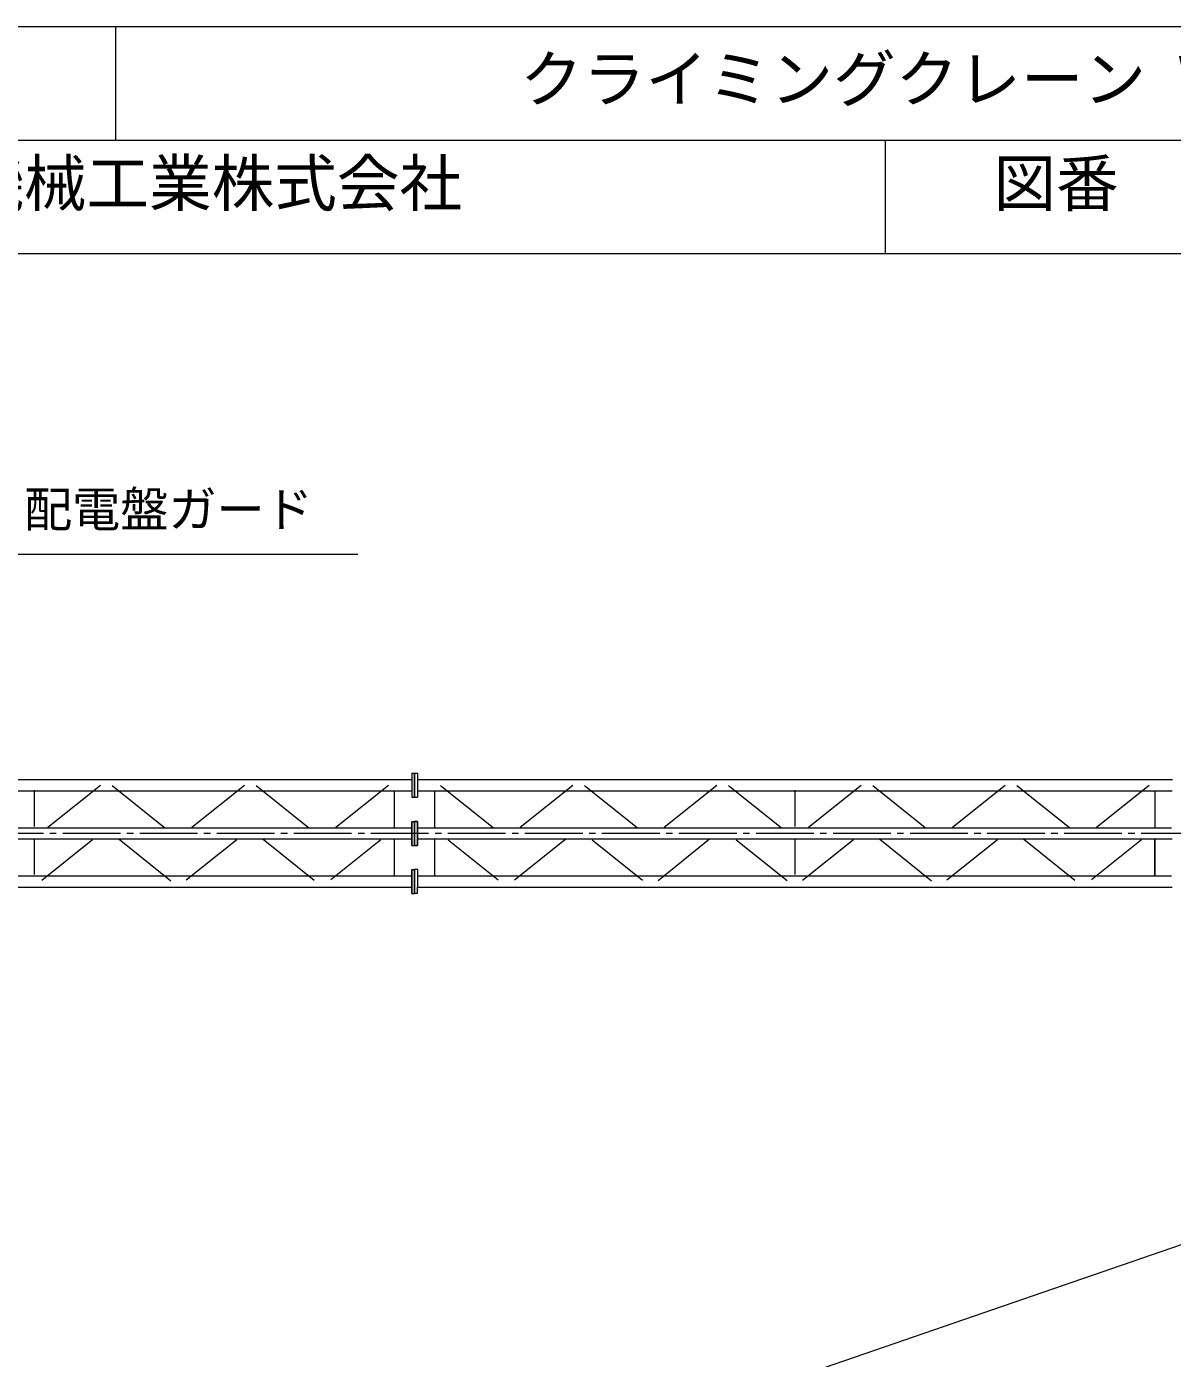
# Model space of a CAD drawing. Units: millimetres, scale not verified. Extents: x -13241 to 13140, y -18213 to 19944.
# Drawn here: x -5262 to 1877, y 11647 to 19944 of the extents above; entities that cross this region are included whole.
import ezdxf
from ezdxf.enums import TextEntityAlignment as Align

# ---------------------------------------------------------------- set-up
doc = ezdxf.new("R2010")
doc.units = ezdxf.units.MM
doc.header["$LTSCALE"] = 40
doc.linetypes.add('CHAIN2', pattern=[12, 9, -1, 1, -1])
for name, color, linetype, lineweight in [('0-3_05 寸法', 7, 'Continuous', 18), ('0-4_10 当社外形線', 3, 'Continuous', 18), ('0-5_12 当社中心線', 3, 'CHAIN2', 18)]:
    doc.layers.add(name, color=color, linetype=linetype, lineweight=lineweight)
doc.styles.add('ＭＳ ゴシック', font='')
doc.styles.get('ＭＳ ゴシック').set_extended_font_data('MS Gothic')

msp = doc.modelspace()

# ---------------------------------------------------------------- linework, layer by layer
at = {"layer": '0-3_05 寸法'}
for p, q in [((-4707.36, 19943.71), (-4707.36, 19236.17)), ((-7884.36, 19236.17), (7261.95, 19236.17)), ((87.15, 19236.17), (87.15, 18528.62)), ((-10544.92, 8060.22), (5295.36, 13514.45))]:
    msp.add_line(p, q, dxfattribs=at)
msp.add_lwpolyline([(-7884.36, 19943.71), (7261.95, 19943.71), (7261.95, 18528.62), (-7884.36, 18528.62)], close=True, dxfattribs=at)
msp.add_lwpolyline([(-8154.38, 15590.24), (-7878.91, 15709.06), (-5683.09, 16656.2), (-3198.09, 16656.2)], dxfattribs=at)
at = {"layer": '0-4_10 当社外形線'}
for p, q in [((-2862.46, 15292.74), (-2826.43, 15292.74)), ((-2862.46, 15292.74), (-2862.46, 15142.74)), ((-2862.46, 15292.74), (-2826.43, 15292.74)), ((-2844.44, 15293.04), (-2844.44, 15142.74)), ((-2844.44, 15142.44), (-2844.44, 15292.74)), ((-2826.43, 15292.74), (-2826.43, 15142.74)), ((-7537.04, 15252.74), (-2865.16, 15252.74)), ((-5215.31, 15186.72), (-5215.31, 14961.15)), ((-4802.61, 15216.65), (-5130.06, 14953.47)), ((-4729.5, 15216.65), (-4402.04, 14953.47)), ((-3905.04, 15216.65), (-4232.5, 14953.47)), ((-3831.93, 15216.65), (-3504.48, 14953.47)), ((-3007.48, 15216.65), (-3334.93, 14953.47)), ((-2970.92, 15183.66), (-2970.92, 14954.31)), ((-2826.43, 15252.74), (1877.4, 15252.74)), ((-2683.14, 15216.65), (-2355.69, 14953.47)), ((-1858.69, 15216.65), (-2186.14, 14953.47)), ((-1785.58, 15216.65), (-1458.13, 14953.47)), ((-961.12, 15216.65), (-1288.58, 14953.47)), ((-888.01, 15216.65), (-560.56, 14953.47)), ((-475.31, 15186.72), (-475.31, 14961.15)), ((-62.61, 15216.65), (-390.07, 14953.47)), ((10.51, 15216.65), (337.96, 14953.47)), ((834.96, 15216.65), (507.5, 14953.47)), ((908.07, 15216.65), (1235.52, 14953.47)), ((1732.52, 15216.65), (1405.07, 14953.47)), ((1769.08, 15183.66), (1769.08, 14954.31)), ((-7537.04, 15182.74), (-2865.16, 15182.74)), ((-2970.92, 15181.08), (-2970.92, 14955.51)), ((-2862.46, 15142.74), (-2826.43, 15142.74)), ((-2862.46, 15142.74), (-2826.43, 15142.74)), ((-2826.43, 15182.74), (1876.62, 15182.74)), ((-2719.7, 15181.08), (-2719.7, 14955.51)), ((1769.08, 15181.08), (1769.08, 14955.51)), ((-7564.73, 14952.74), (-2863.07, 14952.74)), ((-2862.46, 14992.74), (-2844.44, 14992.74)), ((-2862.46, 14992.74), (-2826.43, 14992.74)), ((-2862.46, 14842.74), (-2862.46, 14992.74)), ((-2862.46, 14992.74), (-2862.46, 14842.74)), ((-2862.46, 14992.74), (-2826.43, 14992.74)), ((-2844.44, 14993.03), (-2844.44, 14842.74)), ((-2844.44, 14993.03), (-2844.44, 14842.74)), ((-2844.44, 14993.03), (-2844.44, 14844.62)), ((-2844.44, 14842.44), (-2844.44, 14992.74)), ((-2826.44, 14992.74), (-2844.44, 14992.74)), ((-2844.44, 14842.44), (-2844.44, 14992.74)), ((-2844.44, 14842.44), (-2844.44, 14990.86)), ((-2826.43, 14992.74), (-2826.43, 14842.74)), ((-2826.43, 14842.74), (-2826.43, 14992.74)), ((-2826.35, 14952.74), (1872.61, 14952.74)), ((-7567.4, 14882.74), (-2862.29, 14882.74)), ((-5215.31, 14886.72), (-5215.31, 14661.15)), ((-4850.48, 14878.17), (-5167.79, 14623.15)), ((-4684.71, 14880.65), (-4363.21, 14622.27)), ((-3952.56, 14878.46), (-4267.29, 14625.51)), ((-3787.6, 14881.01), (-3469.48, 14625.35)), ((-3055.45, 14878.09), (-3366.79, 14627.86)), ((-2970.92, 14881.08), (-2970.92, 14655.51)), ((-2970.92, 14877.86), (-2970.92, 14655.45)), ((-2826.86, 14882.74), (1876.06, 14882.74)), ((-2719.7, 14881.08), (-2719.7, 14655.51)), ((-2635.17, 14878.09), (-2323.83, 14627.86)), ((-1903.02, 14881.01), (-2221.14, 14625.35)), ((-1738.06, 14878.46), (-1423.33, 14625.51)), ((-1005.91, 14880.65), (-1327.41, 14622.27)), ((-840.14, 14878.17), (-522.84, 14623.15)), ((-475.31, 14886.72), (-475.31, 14661.15)), ((-110.48, 14878.17), (-427.79, 14623.15)), ((55.3, 14880.65), (376.79, 14622.27)), ((787.44, 14878.46), (472.71, 14625.51)), ((952.41, 14881.01), (1270.52, 14625.35)), ((1684.55, 14878.09), (1373.2, 14627.86)), ((1769.08, 14651.82), (1769.08, 14881.17)), ((1769.08, 14881.08), (1769.08, 14655.51)), ((1769.08, 14654.4), (1769.08, 14879.97)), ((1769.08, 14877.86), (1769.08, 14655.45)), ((-2862.46, 14842.74), (-2844.44, 14842.74)), ((-2862.46, 14842.74), (-2826.43, 14842.74)), ((-2862.46, 14842.74), (-2826.43, 14842.74)), ((-2826.44, 14842.74), (-2844.44, 14842.74)), ((-2862.46, 14692.74), (-2844.44, 14692.74)), ((-2844.44, 14693.03), (-2844.44, 14542.74)), ((-2844.44, 14693.03), (-2844.44, 14542.74)), ((-2844.44, 14542.44), (-2844.44, 14692.74)), ((-2844.44, 14542.44), (-2844.44, 14692.74)), ((-2826.43, 14692.74), (-2844.44, 14692.74)), ((-2826.43, 14692.74), (-2826.43, 14582.74)), ((-7537.04, 14652.74), (-2866.16, 14652.74)), ((-2826.43, 14652.74), (1872.61, 14652.74)), ((-7537.04, 14582.74), (-2866.16, 14582.74)), ((-2862.46, 14542.74), (-2844.44, 14542.74)), ((-2826.43, 14542.74), (-2844.44, 14542.74)), ((-2826.43, 14542.74), (-2826.43, 14582.74)), ((-2826.43, 14582.74), (1876.06, 14582.74))]:
    msp.add_line(p, q, dxfattribs=at)
for points in [[(-2862.46, 14842.74), (-2862.46, 14992.74), (-2862.46, 14842.74)], [(-2826.43, 14842.74), (-2826.43, 14992.74), (-2826.43, 14842.74)], [(-2862.46, 14542.74), (-2862.46, 14692.74), (-2862.46, 14542.74)]]:
    msp.add_lwpolyline(points, dxfattribs=at)
at = {"layer": '0-5_12 当社中心線'}
msp.add_line((6843.02, 14917.74), (-11554.83, 14917.74), dxfattribs=at)

# ---------------------------------------------------------------- texts
at = {"layer": '0-3_05 寸法', "style": 'ＭＳ ゴシック'}
for s, height, p in [('図面名称    \u3000\u3000\u3000\u3000\u3000\u3000\u3000クライミングクレーン VCA-15(自立12m)', 285.9, (-7254.36, 19389.73)), ('\u3000\u3000竹本機械工業株式会社     \u3000\u3000\u3000\u3000\u3000  図番     \u3000\u3000\u3000\u3000TZK0013', 285.9, (-7228.36, 18739.73)), ('配電盤ガード', 219.9, (-5278.09, 16761.2))]:
    msp.add_text(s, height=height, dxfattribs=at).set_placement(p, align=Align.BOTTOM_LEFT)

doc.saveas('drawing.dxf')
